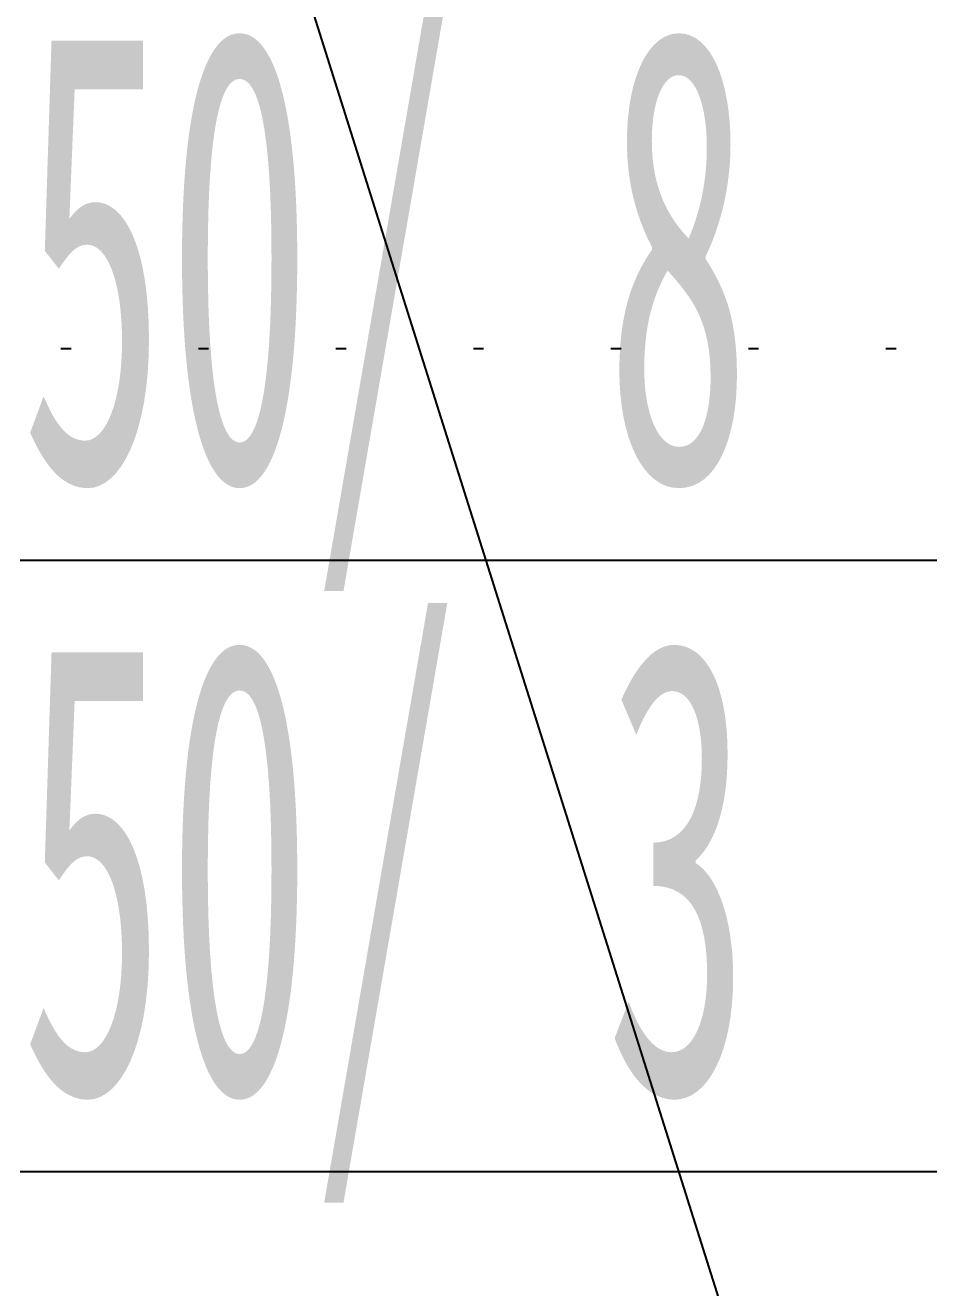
# Model space of a CAD drawing. Header units: millimetres. Extents: x -1499 to 6658, y -12483 to -6008.
# Drawn here: x 1025.21 to 1034.31, y -11090.27 to -11077.89 of the extents above; entities that cross this region are included whole.
import ezdxf

# ---------------------------------------------------------------- set-up
doc = ezdxf.new("R2010")
doc.units = ezdxf.units.MM
doc.linetypes.add('A-DOTLN01H', pattern=[0.125, 0, -0.125])
for name, color, linetype in [('CR-GRID', 56, 'A-DOTLN01H'), ('Layer', 7, 'Continuous'), ('종단지반선', 3, 'Continuous')]:
    doc.layers.add(name, color=color, linetype=linetype)
doc.styles.add('굴림체', font='굴림체')

# ---------------------------------------------------------------- blocks, each defined once
blk = doc.blocks.new('CB-2')
at = {"layer": 'Layer'}
for points in [[(1, -4), (4, -4)], [(1, -5), (4, -5)]]:
    blk.add_lwpolyline(points, dxfattribs=at)
at = {"layer": 'Layer', "style": '굴림체'}
for s, p in [('50/ 8', (1, -3.8704)), ('50/ 3', (1, -4.8704))]:
    blk.add_text(s, height=0.74074, dxfattribs=at).set_placement(p)

msp = doc.modelspace()

# ---------------------------------------------------------------- linework, layer by layer
at = {"layer": 'CR-GRID', "linetype": 'A-DOTLN01H', "ltscale": 10}
msp.add_line((696.157, -11081.058), (6636.157, -11081.058), dxfattribs=at)
at = {"layer": '종단지반선', "flags": 128}
msp.add_lwpolyline([(1096.157, -11334.612), (1076.157, -11251.89), (1056.157, -11179.572), (1036.157, -11103.498), (1016.157, -11040.12), (1012.557, -11029.758), (1007.857, -11030.058), (996.157, -11049.324), (976.157, -11095.878), (956.157, -11110.242), (936.157, -11149.902), (916.157, -11190.876), (896.157, -11250.552), (883.357, -11303.358), (882.457, -11303.958), (876.157, -11286.924), (856.157, -11303.088), (842.857, -11332.338)], dxfattribs=at)

# ---------------------------------------------------------------- block references
at = {"color": 2, "xscale": 3, "yscale": 6, "zscale": 3}
msp.add_blockref('CB-2', (1022.157, -11059.133), dxfattribs=at)

doc.saveas('drawing.dxf')
